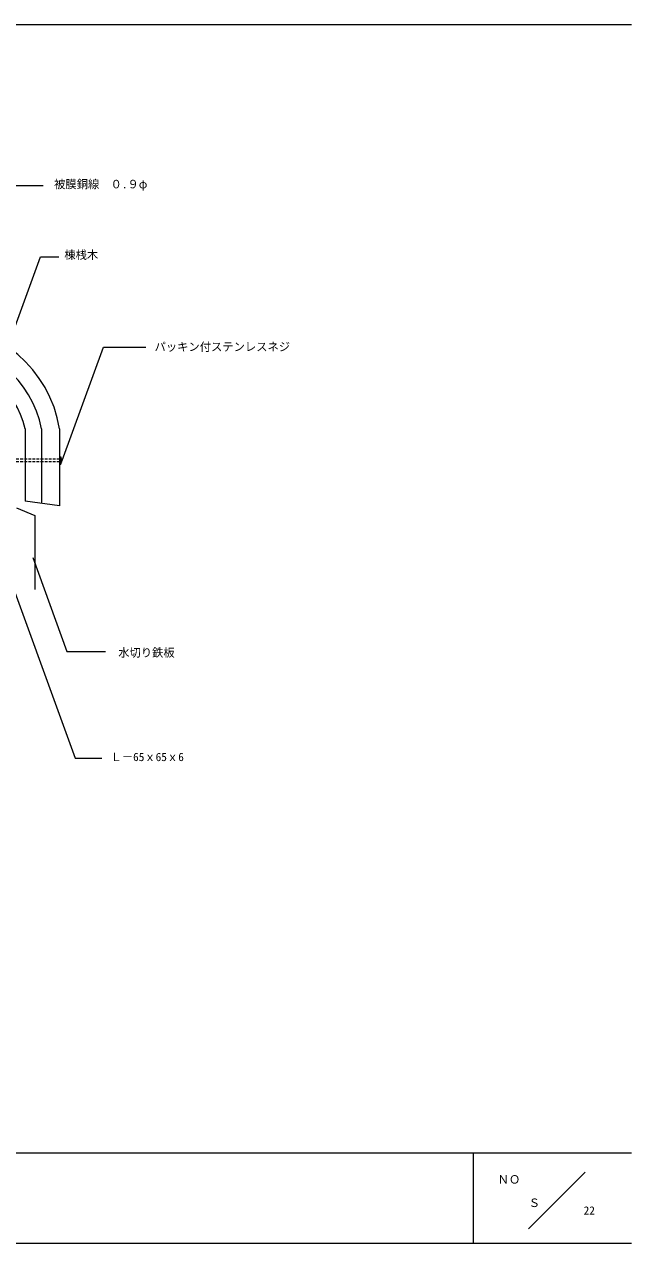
# Model space of a CAD drawing. Units: millimetres, scale not verified. Extents: x -203 to 197, y -138 to 132.
# Drawn here: x 62.3 to 196.8, y -138.4 to 131.6 of the extents above; entities that cross this region are included whole.
import ezdxf
from ezdxf.enums import TextEntityAlignment as Align

# ---------------------------------------------------------------- set-up
doc = ezdxf.new("R2010")
doc.units = ezdxf.units.MM
doc.header["$LTSCALE"] = 0.5
doc.linetypes.add('DASHED1', pattern=[1.8, 1.2, -0.6])
for name, color, linetype, lineweight in [('0-0', 5, 'Continuous', 18), ('1-1', 7, 'Continuous', 18), ('1-3', 7, 'Continuous', 18), ('1-4', 7, 'Continuous', 18)]:
    doc.layers.add(name, color=color, linetype=linetype, lineweight=lineweight)
doc.styles.add('ＭＳ ゴシック', font='')
doc.styles.get('ＭＳ ゴシック').set_extended_font_data('MS Gothic')

msp = doc.modelspace()

# ---------------------------------------------------------------- linework, layer by layer
at = {"layer": '0-0'}
for p, q in [((-203.2432, 131.6351), (196.7568, 131.6351)), ((196.7568, -118.3649), (-203.2433, -118.3649)), ((161.7568, -138.3649), (161.7568, -118.3649)), ((186.4865, -122.5541), (173.9189, -135.1216)), ((196.7568, -138.3649), (-203.2432, -138.3649))]:
    msp.add_line(p, q, dxfattribs=at)
at = {"layer": '1-1', "linetype": 'DASHED1'}
for p, q in [((70.117, 35.3588), (56.3166, 35.3588)), ((70.117, 34.7589), (56.3166, 34.7589))]:
    msp.add_line(p, q, dxfattribs=at)
at = {"layer": '1-1'}
for p, q in [((70.117, 35.8392), (70.3879, 35.8392)), ((70.3879, 35.8392), (70.3879, 34.2237)), ((70.117, 34.2237), (70.3879, 34.2237)), ((70.117, 25.0387), (62.517, 26.066))]:
    msp.add_line(p, q, dxfattribs=at)
msp.add_arc((70.0853, 35.0528), 0.5775, 301.60541, 60.43965, dxfattribs=at)
at = {"layer": '1-3'}
for p, q in [((62.517, 42.0413), (62.517, 26.066)), ((66.117, 42.0413), (66.117, 25.5794)), ((53.9737, 22.8988), (73.5462, -30.8761)), ((73.5462, -30.8761), (79.4595, -30.8761))]:
    msp.add_line(p, q, dxfattribs=at)
for points in [[(70.117, 42.0413), (70.117, 34.2059), (70.117, 25.0387)], [(64.1683, 13.5675), (71.7305, -7.2094), (80.2703, -7.2094)]]:
    msp.add_lwpolyline(points, dxfattribs=at)
at = {"layer": '1-3', "color": 3}
msp.add_lwpolyline([(60.5423, 24.5981), (64.6345, 22.8931), (64.6345, 6.5245)], dxfattribs=at)
at = {"layer": '1-3'}
for centre, radius, start, end in [((43.117, 37.6934), 27.3478, 9.14783, 170.85217), ((43.117, 37.6202), 23.4211, 10.88066, 167.87541), ((43.117, 37.5218), 19.9195, 13.11386, 163.8452)]:
    msp.add_arc(centre, radius, start, end, dxfattribs=at)
at = {"layer": '1-4'}
for p, q in [((59.0292, 95.9193), (66.4865, 95.9193)), ((70.6628, 35.0589), (79.8103, 60.1914)), ((79.8103, 60.1914), (89.1892, 60.1914))]:
    msp.add_line(p, q, dxfattribs=at)
msp.add_lwpolyline([(52.5558, 43.6186), (65.8587, 80.168), (69.942, 80.168)], dxfattribs=at)

# ---------------------------------------------------------------- texts
at = {"layer": '0-0', "color": 7, "style": 'ＭＳ ゴシック'}
for s, p in [('ＮＯ', (167.1021, -125.6345)), ('Ｓ', (173.9788, -130.8109))]:
    msp.add_text(s, height=1.833, dxfattribs=at).set_placement(p, align=Align.BOTTOM_LEFT)
at = {"layer": '1-1', "style": 'ＭＳ ゴシック'}
for s, p in [('被膜銅線\u3000０.９φ', (68.8976, 94.7797)), ('パッキン付ステンレスネジ', (91.1395, 58.7608))]:
    msp.add_text(s, height=1.833, dxfattribs=at).set_placement(p, align=Align.BOTTOM_LEFT)
at = {"layer": '1-3', "style": 'ＭＳ ゴシック'}
for s, p in [('水切り鉄板\u3000', (83.0971, -8.9638)), ('Ｌ－65ｘ65ｘ6', (81.3879, -32.0594))]:
    msp.add_text(s, height=1.833, dxfattribs=at).set_placement(p, align=Align.BOTTOM_LEFT)
at = {"layer": '1-4', "style": 'ＭＳ ゴシック'}
for s, p in [('棟桟木', (71.1663, 79.1256)), ('22', (186.1343, -132.4959))]:
    msp.add_text(s, height=1.833, dxfattribs=at).set_placement(p, align=Align.BOTTOM_LEFT)

doc.saveas('drawing.dxf')
